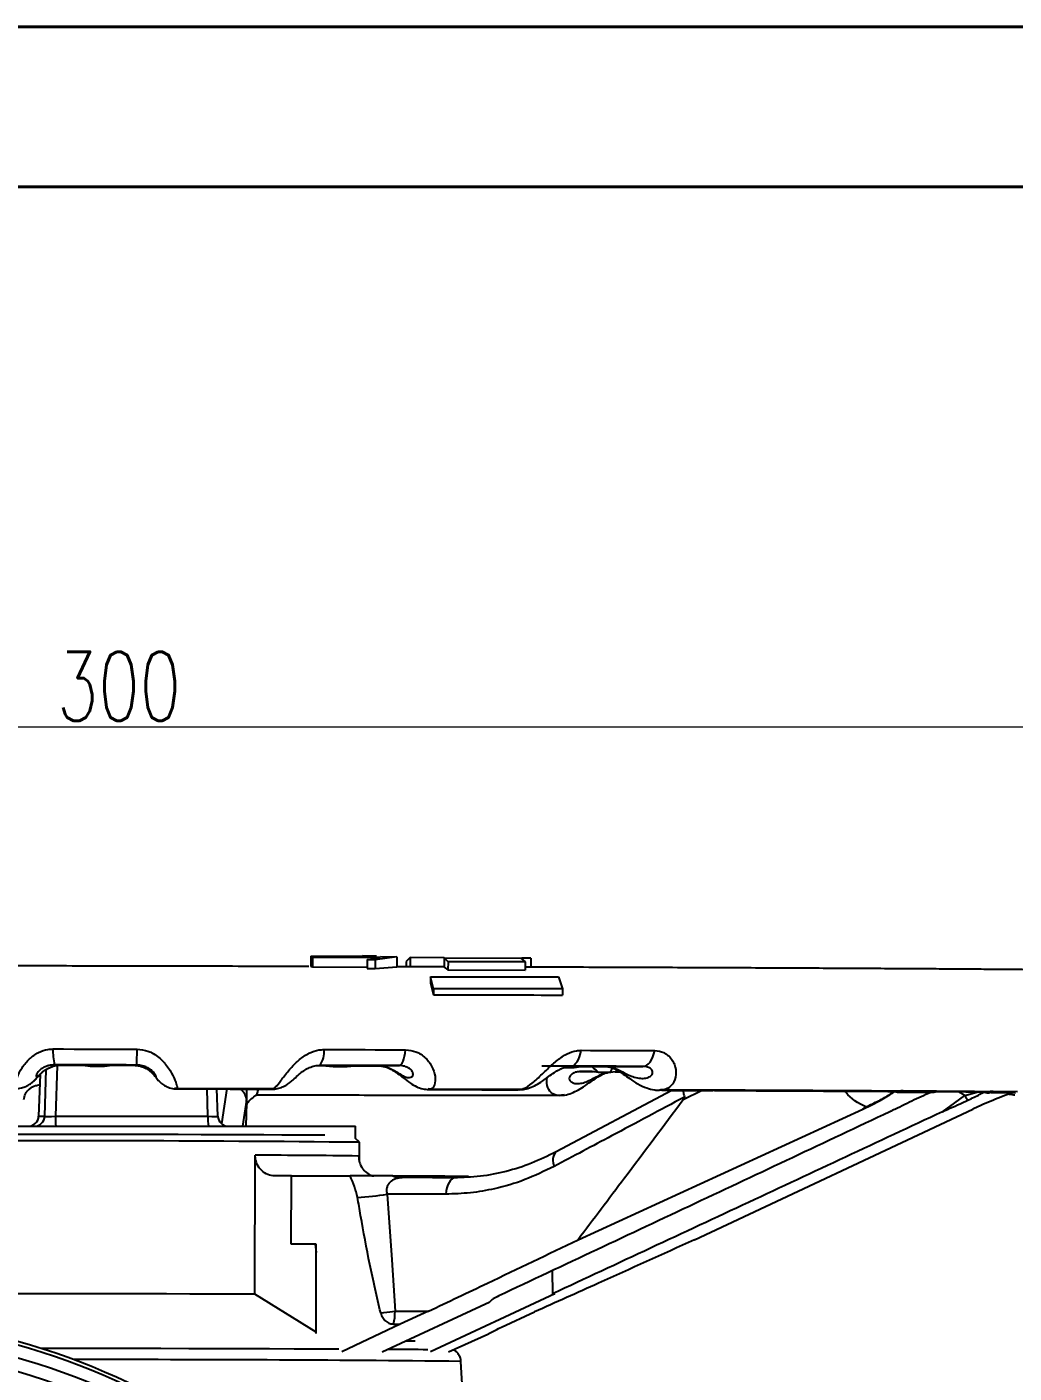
# Model space of a CAD drawing. Header units: millimetres. Extents: x 2451 to 4400, y 944 to 2322.
# Drawn here: x 3057.7 to 3201, y 2127.1 to 2322.4 of the extents above; entities that cross this region are included whole.
import ezdxf

# ---------------------------------------------------------------- set-up
doc = ezdxf.new("R2010")
doc.units = ezdxf.units.MM
for name, color, linetype, lineweight in [('AM_BOR', 7, 'Continuous', 50), ('标注', 3, 'Continuous', 13), ('粗实线', 7, 'Continuous', 40)]:
    doc.layers.add(name, color=color, linetype=linetype, lineweight=lineweight)
doc.styles.add('SLDTEXTSTYLE1', font='txt.shx', dxfattribs={"width": 0.7, "bigfont": 'gbcbig.shx'})
doc.dimstyles.new('SLDDIMSTYLE12$0', dxfattribs={"dimtxt": 12, "dimasz": 10, "dimexe": 0, "dimexo": 0.0625, "dimgap": 0.875, "dimtad": 1, "dimdec": 1, "dimlfac": 1.8, "dimrnd": 1e-09, "dimzin": 12, "dimdsep": 46, "dimtxsty": 'SLDTEXTSTYLE1', "dimcen": 0.09, "dimdle": 8.16, "dimclrd": 3, "dimclre": 3, "dimadec": 0, "dimazin": 3, "dimtfac": 1, "dimtdec": 1, "dimtofl": 0, "dimtmove": 0, "dimatfit": 3, "dimfxl": 0, "dimfrac": 2, "dimtolj": 1, "dimlwd": 5, "dimlwe": 5, "dimarcsym": 0})

# ---------------------------------------------------------------- blocks, each defined once
blk = doc.blocks.new('rA3')
at = {"layer": '粗实线'}
for p, q in [((753.384, 421.26), (333.384, 421.26)), ((748.384, 416.26), (358.384, 416.26))]:
    blk.add_line(p, q, dxfattribs=at)
blk = doc.blocks.new('*D53')
at = {"layer": 'Defpoints', "color": 0, "transparency": 16777216}
for p in [(3222.58, 2220.84), (2919.52, 2175.61), (3222.58, 2175.61)]:
    blk.add_point(p, dxfattribs=at)
at = {"layer": '标注', "color": 3, "lineweight": 5, "transparency": 16777216}
blk.add_line((2919.52, 2175.67), (2919.52, 2220.84), dxfattribs=at)
at = {"layer": '标注', "color": 3, "linetype": 'Continuous', "lineweight": 5, "transparency": 16777216}
for p, q in [((2929.52, 2220.84), (3212.58, 2220.84)), ((3222.58, 2175.67), (3222.58, 2220.84))]:
    blk.add_line(p, q, dxfattribs=at)
at = {"layer": '标注', "color": 3, "transparency": 16777216}
for points in [[(2929.52, 2222.51), (2929.52, 2219.17), (2919.52, 2220.84)], [(3212.58, 2222.51), (3212.58, 2219.17), (3222.58, 2220.84)]]:
    blk.add_solid(points, dxfattribs=at)
at = {"layer": '标注', "color": 0, "transparency": 16777216, "insert": (3071.05, 2226.72), "char_height": 10, "attachment_point": 5, "style": 'SLDTEXTSTYLE1'}
blk.add_mtext('\\A1;300', dxfattribs=at)
blk = doc.blocks.new('*D54')
at = {"layer": 'Defpoints', "color": 0, "transparency": 16777216}
for p in [(3222.01, 2185.53), (3133.6, 1948.33), (3234.01, 1948.33)]:
    blk.add_point(p, dxfattribs=at)
at = {"layer": '标注', "color": 3, "lineweight": 5, "transparency": 16777216}
blk.add_line((3222.08, 2185.53), (3234.01, 2185.53), dxfattribs=at)
at = {"layer": '标注', "color": 3, "linetype": 'Continuous', "lineweight": 5, "transparency": 16777216}
for p, q in [((3234.01, 2175.53), (3234.01, 1958.33)), ((3133.66, 1948.33), (3234.01, 1948.33))]:
    blk.add_line(p, q, dxfattribs=at)
at = {"layer": '标注', "color": 3, "transparency": 16777216}
for points in [[(3232.35, 2175.53), (3235.68, 2175.53), (3234.01, 2185.53)], [(3232.35, 1958.33), (3235.68, 1958.33), (3234.01, 1948.33)]]:
    blk.add_solid(points, dxfattribs=at)
at = {"layer": '标注', "color": 0, "transparency": 16777216, "insert": (3228.14, 2066.93), "char_height": 10, "attachment_point": 5, "rotation": 90, "style": 'SLDTEXTSTYLE1'}
blk.add_mtext('\\A1;235', dxfattribs=at)

msp = doc.modelspace()

# ---------------------------------------------------------------- linework, layer by layer
at = {"color": 7, "linetype": 'Continuous', "lineweight": 25}
for p, q in [((3098.906, 2187.56), (3098.903, 2186.054)), ((3098.906, 2187.56), (3108.44, 2187.536)), ((3099.149, 2187.364), (3098.906, 2187.56)), ((3099.149, 2187.364), (3099.146, 2186)), ((3108.955, 2187.34), (3099.149, 2187.364)), ((3108.431, 2187.538), (3106.425, 2187.587)), ((3106.425, 2187.587), (3107.582, 2187.584)), ((3107.076, 2187.028), (3108.955, 2187.34)), ((3111.373, 2187.444), (3108.257, 2187.025)), ((3108.44, 2187.536), (3108.431, 2187.538)), ((3109.007, 2187.531), (3111.373, 2187.444)), ((3111.373, 2187.444), (3111.37, 2186.014)), ((3113.308, 2187.344), (3112.736, 2186.784)), ((3113.308, 2187.344), (3113.306, 2186.019)), ((3118.26, 2187.328), (3113.308, 2187.344)), ((3118.247, 2187.301), (3118.244, 2185.94)), ((3118.816, 2186.757), (3118.247, 2187.301)), ((3118.247, 2187.301), (3129.39, 2187.271)), ((3098.903, 2186.054), (3099.146, 2186)), ((3099.146, 2186), (3107.074, 2185.979)), ((3107.076, 2187.028), (3107.074, 2185.777)), ((3107.074, 2185.777), (3108.255, 2185.774)), ((3108.257, 2187.025), (3107.076, 2187.028)), ((3108.257, 2187.025), (3108.255, 2185.774)), ((3108.255, 2185.774), (3111.37, 2186.014)), ((3112.736, 2186.784), (3112.735, 2186.02)), ((3118.244, 2185.94), (3118.814, 2185.561)), ((3118.816, 2186.757), (3118.814, 2185.561)), ((3118.814, 2185.561), (3130.022, 2185.526)), ((3130.024, 2186.729), (3118.816, 2186.757)), ((3129.39, 2187.271), (3130.024, 2186.729)), ((3130.836, 2187.283), (3129.473, 2187.288)), ((3130.024, 2186.729), (3130.022, 2185.526)), ((3130.836, 2187.283), (3130.833, 2185.965)), ((3116.257, 2184.566), (3116.256, 2183.641)), ((3116.256, 2183.641), (3116.695, 2181.97)), ((3116.697, 2182.811), (3116.257, 2184.566)), ((3134.846, 2184.538), (3135.444, 2182.8)), ((3116.697, 2182.811), (3116.695, 2181.97)), ((3135.444, 2182.8), (3135.443, 2181.911)), ((3061.699, 2171.79), (3062.578, 2171.757)), ((3062.088, 2171.711), (3061.841, 2164.336)), ((3065.799, 2171.745), (3066.901, 2171.611)), ((3068.95, 2171.608), (3070.054, 2171.738)), ((3073.19, 2171.738), (3073.616, 2171.768)), ((3100.102, 2171.673), (3101.093, 2171.669)), ((3101.093, 2171.669), (3102.169, 2171.533)), ((3108.754, 2171.655), (3111.748, 2171.679)), ((3059.617, 2170.403), (3059.397, 2164.334)), ((3059.619, 2170.404), (3059.398, 2164.336)), ((3060.283, 2164.336), (3060.51, 2171.116)), ((3066.901, 2171.611), (3068.95, 2171.608)), ((3102.169, 2171.533), (3104.159, 2171.528)), ((3104.159, 2171.528), (3105.233, 2171.658)), ((3136.648, 2171.602), (3132.437, 2171.581)), ((3135.703, 2171.429), (3137.109, 2171.424)), ((3137.109, 2171.424), (3138.08, 2171.554)), ((3137.97, 2170.804), (3139.883, 2170.789)), ((3140.677, 2170.677), (3139.726, 2170.811)), ((3142.427, 2170.677), (3140.677, 2170.677)), ((3141.747, 2171.548), (3147.104, 2171.564)), ((3143.372, 2170.811), (3142.427, 2170.677)), ((3143.075, 2170.767), (3143.761, 2170.767)), ((3079.101, 2168.381), (3079.515, 2168.35)), ((3079.516, 2168.359), (3079.101, 2168.381)), ((3079.515, 2168.35), (3079.47, 2168.342)), ((3093.482, 2168.327), (3079.516, 2168.359)), ((3083.981, 2164.336), (3083.838, 2168.292)), ((3085.42, 2164.334), (3085.277, 2168.289)), ((3085.996, 2163.226), (3086.771, 2168.342)), ((3089.592, 2168.28), (3089.571, 2166.265)), ((3093.305, 2168.311), (3093.465, 2168.319)), ((3093.465, 2168.319), (3093.89, 2168.348)), ((3093.89, 2168.348), (3093.482, 2168.327)), ((3115.927, 2168.29), (3116.321, 2168.256)), ((3116.344, 2168.265), (3115.927, 2168.29)), ((3116.321, 2168.256), (3116.037, 2168.25)), ((3116.321, 2168.256), (3129.394, 2168.214)), ((3129.434, 2168.223), (3116.344, 2168.265)), ((3129.014, 2168.209), (3129.394, 2168.214)), ((3129.394, 2168.214), (3129.825, 2168.246)), ((3129.825, 2168.246), (3129.434, 2168.223)), ((3151.283, 2168.09), (3134.494, 2159.157)), ((3150.014, 2168.137), (3149.528, 2168.134)), ((3149.659, 2168.175), (3150.014, 2168.137)), ((3150.065, 2168.146), (3149.659, 2168.175)), ((3155.691, 2168.08), (3152.969, 2166.694)), ((3183.638, 2167.939), (3184.027, 2167.848)), ((3184.027, 2167.848), (3184.123, 2167.965)), ((3184.892, 2168.008), (3184.817, 2167.885)), ((3184.817, 2167.885), (3189.301, 2167.852)), ((3189.546, 2167.979), (3184.892, 2168.008)), ((3189.301, 2167.852), (3189.546, 2167.979)), ((3189.59, 2167.929), (3189.356, 2167.812)), ((3189.554, 2167.888), (3189.702, 2167.964)), ((3193.804, 2167.339), (3192.798, 2167.917)), ((3193.804, 2167.339), (3195.762, 2167.883)), ((3197.019, 2167.754), (3197.148, 2167.873)), ((3197.921, 2167.92), (3197.797, 2167.78)), ((3197.797, 2167.78), (3201.175, 2167.747)), ((3201.449, 2167.891), (3197.921, 2167.92)), ((3200.895, 2167.813), (3198.687, 2166.958)), ((3089.563, 2166.683), (3088.997, 2162.889)), ((3089.571, 2166.265), (3089.497, 2162.889)), ((3135.061, 2167.354), (3135.651, 2167.422)), ((3197.019, 2167.754), (3197.398, 2167.751)), ((3198.687, 2166.958), (3198.657, 2166.946)), ((3200.19, 2167.54), (3200.727, 2167.503)), ((3059.398, 2164.336), (3060.283, 2164.336)), ((3061.841, 2164.336), (3083.981, 2164.336)), ((3137.692, 2146.416), (3179.006, 2165.345)), ((3154.577, 2146.404), (3194.966, 2165.351)), ((3179.007, 2165.345), (3179.472, 2165.681)), ((3179.007, 2165.345), (3179.528, 2165.584)), ((3195.295, 2165.506), (3194.966, 2165.351)), ((3039.409, 2162.889), (3073.73, 2162.889)), ((3073.73, 2162.889), (3105.409, 2162.889)), ((3105.409, 2161.102), (3105.409, 2162.889)), ((3105.951, 2160.558), (3105.402, 2161.109)), ((3105.946, 2157.825), (3105.951, 2160.557)), ((3090.798, 2138.512), (3090.836, 2158.676)), ((3096.085, 2155.676), (3093.681, 2155.676)), ((3096.067, 2145.795), (3096.085, 2155.676)), ((3096.085, 2155.676), (3104.619, 2155.679)), ((3111.681, 2155.389), (3111.572, 2155.477)), ((3112.165, 2155.434), (3111.686, 2155.345)), ((3116.533, 2155.435), (3112.155, 2155.434)), ((3116.547, 2155.435), (3119.99, 2155.436)), ((3118.505, 2153.028), (3109.994, 2153.026)), ((3099.704, 2145.796), (3096.067, 2145.795)), ((3099.543, 2145.794), (3099.702, 2144.545)), ((3099.68, 2132.803), (3099.704, 2145.796)), ((3133.928, 2141.908), (3133.961, 2138.551)), ((3099.68, 2133.008), (3090.798, 2138.512)), ((3134.296, 2138.553), (3116.252, 2130.161)), ((3133.961, 2138.551), (3134.296, 2138.553)), ((3109.266, 2130.139), (3124.87, 2137.432)), ((3111.148, 2136.049), (3115.979, 2136.051)), ((3115.979, 2136.051), (3111.858, 2134.191)), ((3126.571, 2133.739), (3131.381, 2135.941)), ((3111.858, 2134.191), (3103.409, 2130.132)), ((3110.923, 2134.186), (3111.858, 2134.191)), ((3118.874, 2130.18), (3124.584, 2132.717)), ((3119.705, 2130.394), (3119.554, 2130.482)), ((3120.948, 2123.861), (3120.7, 2128.764))]:
    msp.add_line(p, q, dxfattribs=at)
at = {"color": 7, "linetype": 'Continuous', "lineweight": 25, "flags": 128}
for points in [[(3061.494, 2174.094), (3063.015, 2174.091), (3064.538, 2174.089), (3066.061, 2174.086), (3067.584, 2174.083), (3069.108, 2174.08), (3070.632, 2174.078), (3072.156, 2174.075), (3073.679, 2174.072)], [(3100.829, 2174.011), (3102.321, 2174.008), (3103.81, 2174.004), (3105.296, 2174), (3106.779, 2173.996), (3108.257, 2173.992), (3109.732, 2173.988), (3111.203, 2173.984), (3112.67, 2173.98)], [(3111.748, 2171.679), (3111.896, 2171.721), (3112.04, 2171.842), (3112.178, 2172.041), (3112.307, 2172.313), (3112.422, 2172.651), (3112.523, 2173.047), (3112.606, 2173.494), (3112.67, 2173.98)], [(3136.648, 2171.602), (3136.886, 2171.643), (3137.119, 2171.765), (3137.341, 2171.963), (3137.547, 2172.234), (3137.733, 2172.572), (3137.895, 2172.969), (3138.029, 2173.415), (3138.131, 2173.901)], [(3138.131, 2173.901), (3139.493, 2173.896), (3140.848, 2173.892), (3142.195, 2173.887), (3143.536, 2173.882), (3144.869, 2173.877), (3146.194, 2173.872), (3147.512, 2173.868), (3148.822, 2173.863)], [(3147.104, 2171.564), (3147.379, 2171.605), (3147.649, 2171.727), (3147.906, 2171.925), (3148.146, 2172.196), (3148.361, 2172.534), (3148.549, 2172.93), (3148.703, 2173.377), (3148.822, 2173.863)], [(3073.616, 2171.768), (3072.126, 2171.771), (3070.636, 2171.774), (3069.145, 2171.777), (3067.655, 2171.78), (3066.165, 2171.782), (3064.676, 2171.785), (3063.187, 2171.788), (3061.699, 2171.79)], [(3070.054, 2171.738), (3069.522, 2171.739), (3068.99, 2171.74), (3068.458, 2171.741), (3067.926, 2171.742), (3067.394, 2171.743), (3066.862, 2171.744), (3066.33, 2171.745), (3065.799, 2171.745)], [(3111.748, 2171.679), (3110.314, 2171.683), (3108.875, 2171.687), (3107.433, 2171.691), (3105.986, 2171.695), (3104.537, 2171.698), (3103.083, 2171.702), (3101.627, 2171.706), (3100.167, 2171.71)], [(3105.233, 2171.658), (3104.717, 2171.659), (3104.201, 2171.661), (3103.684, 2171.662), (3103.167, 2171.663), (3102.649, 2171.665), (3102.131, 2171.666), (3101.612, 2171.667), (3101.093, 2171.669)], [(3138.08, 2171.554), (3137.615, 2171.556), (3137.15, 2171.558), (3136.684, 2171.559), (3136.231, 2171.561)], [(3147.104, 2171.564), (3145.822, 2171.569), (3144.534, 2171.574), (3143.237, 2171.578), (3141.934, 2171.583), (3140.623, 2171.588), (3139.305, 2171.592), (3137.98, 2171.597), (3136.648, 2171.602)], [(3190.577, 2164.977), (3192.384, 2166.3), (3193.804, 2167.339)], [(3055.818, 2161.747), (3059.022, 2161.745), (3062.352, 2161.742), (3065.774, 2161.738), (3069.251, 2161.733), (3072.747, 2161.726), (3076.224, 2161.719), (3079.646, 2161.71), (3082.976, 2161.7), (3086.18, 2161.69), (3089.222, 2161.679), (3092.071, 2161.667), (3094.697, 2161.655), (3097.072, 2161.642), (3099.17, 2161.63), (3100.931, 2161.617)], [(3119.99, 2155.436), (3119.711, 2155.392), (3119.443, 2155.258), (3119.193, 2155.04), (3118.972, 2154.743), (3118.787, 2154.38), (3118.644, 2153.963), (3118.549, 2153.507), (3118.505, 2153.028)], [(3109.994, 2153.026), (3110.64, 2143.519), (3111.148, 2136.049)], [(3090.798, 2138.512), (3087.807, 2138.523), (3084.646, 2138.534), (3081.346, 2138.544), (3077.942, 2138.553), (3074.466, 2138.561), (3070.955, 2138.569), (3067.445, 2138.575), (3063.969, 2138.579), (3060.565, 2138.583), (3057.265, 2138.585), (3054.104, 2138.587), (3051.113, 2138.586)], [(3102.989, 2130.54), (3099.938, 2130.554), (3096.509, 2130.567), (3092.895, 2130.58), (3089.123, 2130.593), (3085.22, 2130.605), (3081.214, 2130.615), (3077.135, 2130.625), (3073.01, 2130.634), (3068.871, 2130.642), (3064.746, 2130.648), (3060.667, 2130.654), (3059.717, 2130.655)], [(3114.072, 2131.689), (3113.102, 2131.697), (3112.763, 2131.7)]]:
    msp.add_lwpolyline(points, dxfattribs=at)
at = {"color": 7, "linetype": 'Continuous', "lineweight": 25}
msp.add_circle((3030.04, 2036.361), 94.663, dxfattribs=at)
for centre, radius, start, end in [((3069.464, 2173.643), 7.982, 176.76355, 193.42354), ((3045.826, 2173.682), 27.856, 356.06086, 0.80138), ((3097.779, 2173.641), 3.072, 321.03143, 6.91894), ((3197.412, 2169.342), 4.127, 209.03679, 220.48957), ((3057.9, 2164.388), 1.499, 270.02192, 358.02403), ((3058.785, 2164.388), 1.499, 270.02192, 358.02403), ((3070.813, 2163.983), 8.979, 177.74692, 187.00238), ((3092.953, 2163.983), 8.979, 177.74692, 187.00238), ((3086.918, 2164.388), 1.499, 181.97597, 269.97808), ((3182.959, 2167.618), 3.988, 209.04424, 210.66078), ((3062.728, -2240.137), 4400.906, 89.437263, 90.347418), ((3089.962, 1016.504), 1142.172, 89.203715, 89.956193), ((3135.877, 2157.931), 1.849, 138.45613, 207.97474), ((3112.167, 2159.509), 4.075, 250.60969, 269.96181), ((3099.866, -174.828), 2330.519, 89.460601, 89.73084), ((3102.562, 2202.522), 50.051, 273.57015, 278.53937), ((3100.104, 2136.44), 11.051, 348.22878, 357.97233), ((3030.037, 2036.355), 98.358, 9.97103, 80.17554), ((3030.019, 2036.322), 98.897, 9.98805, 80.15852), ((3030.04, 2036.36), 96.56, 9.97103, 80.17554), ((3069.647, -2813.872), 4942.899, 89.408205, 90.060005), ((3099.517, 308.319), 1822.214, 89.484548, 89.665459)]:
    msp.add_arc(centre, radius, start, end, dxfattribs=at)
for centre, major_axis, ratio, start_param, end_param in [((3061.785, 2164.389), (1.503, 0.05), 0.0360849, 3.1792312, 4.7488095), ((3083.917, 2164.389), (1.503, -0.055), 0.033278, 4.7560801, 6.3256584)]:
    msp.add_ellipse(centre, major_axis=major_axis, ratio=ratio, start_param=start_param, end_param=end_param, dxfattribs=at)
for points, knots in [([(3067.793, 2186.124), (3066.615, 2186.126), (3063.201, 2186.133), (3057.558, 2186.142), (3050.889, 2186.152), (3044.475, 2186.161), (3040.321, 2186.165), (3038.352, 2186.168)], [0, 0, 0, 0, 0.118831, 0.3446699, 0.5705243, 0.7963793, 1, 1, 1, 1]), ([(3098.607, 2186.058), (3097.136, 2186.062), (3093.469, 2186.071), (3087.543, 2186.084), (3080.856, 2186.099), (3074.265, 2186.112), (3069.91, 2186.12), (3067.793, 2186.124)], [0, 0, 0, 0, 0.1450701, 0.3617448, 0.5784187, 0.795092, 1, 1, 1, 1]), ([(3118.244, 2186.004), (3116.761, 2186.009), (3114.493, 2186.016), (3112.173, 2186.022), (3111.37, 2186.024)], [0, 0, 0, 0, 0.6536508, 1, 1, 1, 1]), ([(3222.014, 2173.299), (3222.168, 2173.742), (3222.496, 2174.685), (3222.667, 2176.249), (3222.57, 2177.874), (3222.178, 2179.422), (3221.569, 2180.788), (3220.795, 2181.963), (3219.909, 2182.944), (3218.962, 2183.73), (3218.008, 2184.328), (3217.111, 2184.75), (3216.332, 2185.023), (3215.703, 2185.187), (3215.221, 2185.282), (3214.846, 2185.337), (3214.535, 2185.373), (3214.25, 2185.397), (3213.936, 2185.417), (3213.472, 2185.438), (3212.755, 2185.46), (3211.621, 2185.484), (3210.201, 2185.509), (3208.453, 2185.533), (3206.422, 2185.558), (3204.102, 2185.582), (3201.493, 2185.607), (3198.599, 2185.631), (3195.425, 2185.656), (3191.979, 2185.681), (3188.266, 2185.705), (3184.294, 2185.73), (3180.073, 2185.754), (3175.612, 2185.779), (3170.919, 2185.803), (3166.006, 2185.826), (3160.883, 2185.85), (3155.562, 2185.872), (3150.054, 2185.895), (3144.373, 2185.917), (3138.522, 2185.938), (3133.733, 2185.955), (3130.854, 2185.964), (3130.022, 2185.967)], [0, 0, 0, 0, 0.0079196, 0.0168724, 0.0264298, 0.0353607, 0.0437515, 0.0516648, 0.0591206, 0.0661069, 0.072571, 0.0783858, 0.083384, 0.087719, 0.0919955, 0.096824, 0.1029102, 0.111382, 0.1241644, 0.1458179, 0.1859723, 0.2234477, 0.263159, 0.3018342, 0.3401259, 0.3782445, 0.4162719, 0.4542465, 0.4921881, 0.5301082, 0.5680135, 0.6059082, 0.6437954, 0.6816768, 0.7195538, 0.7574275, 0.7952986, 0.8331675, 0.8710346, 0.9089005, 0.9467651, 0.9846289, 1, 1, 1, 1]), ([(3116.257, 2184.566), (3119.41, 2184.561), (3125.73, 2184.551), (3131.802, 2184.542), (3134.846, 2184.538)], [0, 0, 0, 0, 0.4988697, 1, 1, 1, 1]), ([(3116.695, 2181.97), (3119.507, 2181.961), (3125.141, 2181.945), (3131.339, 2181.925), (3134.739, 2181.913), (3135.443, 2181.911)], [0, 0, 0, 0, 0.4414631, 0.8844877, 1, 1, 1, 1]), ([(3135.444, 2182.8), (3132.389, 2182.801), (3126.264, 2182.804), (3119.891, 2182.808), (3116.697, 2182.811)], [0, 0, 0, 0, 0.4988716, 1, 1, 1, 1]), ([(3055.986, 2168.401), (3055.975, 2168.435), (3055.929, 2168.583), (3056.003, 2169.22), (3056.474, 2170.545), (3057.379, 2171.997), (3058.436, 2173.018), (3059.531, 2173.692), (3060.501, 2174.044), (3061.242, 2174.081), (3061.494, 2174.094)], [0, 0, 0, 0, 0.0583818, 0.2513124, 0.4459339, 0.6213853, 0.7572406, 0.8241965, 0.9402186, 1, 1, 1, 1]), ([(3073.679, 2174.072), (3074.225, 2174.014), (3074.971, 2173.935), (3076.266, 2173.347), (3077.074, 2172.714), (3078.032, 2171.676), (3078.807, 2170.504), (3079.36, 2169.178), (3079.514, 2168.54), (3079.516, 2168.393), (3079.516, 2168.359)], [0, 0, 0, 0, 0.1284602, 0.1757059, 0.3417905, 0.3781882, 0.5537653, 0.7485262, 0.941595, 1, 1, 1, 1]), ([(3093.482, 2168.327), (3093.535, 2168.361), (3093.763, 2168.508), (3094.303, 2169.144), (3095.268, 2170.468), (3096.491, 2171.919), (3097.692, 2172.938), (3098.856, 2173.612), (3099.848, 2173.963), (3100.58, 2173.999), (3100.829, 2174.011)], [0, 0, 0, 0, 0.0586686, 0.2515405, 0.4461027, 0.6215007, 0.7573146, 0.82425, 0.9402369, 1, 1, 1, 1]), ([(3112.67, 2173.98), (3113.189, 2173.922), (3113.898, 2173.842), (3115.074, 2173.253), (3115.762, 2172.62), (3116.494, 2171.582), (3116.971, 2170.41), (3117.002, 2169.084), (3116.682, 2168.445), (3116.409, 2168.3), (3116.344, 2168.265)], [0, 0, 0, 0, 0.128291, 0.1754745, 0.3413402, 0.37769, 0.5530357, 0.7475399, 0.9403543, 1, 1, 1, 1]), ([(3129.434, 2168.223), (3129.551, 2168.258), (3130.041, 2168.403), (3131.015, 2169.041), (3132.408, 2170.363), (3133.866, 2171.812), (3135.129, 2172.83), (3136.283, 2173.503), (3137.229, 2173.853), (3137.902, 2173.889), (3138.131, 2173.901)], [0, 0, 0, 0, 0.0604604, 0.2529652, 0.4471572, 0.6222214, 0.7577767, 0.8245847, 0.9403506, 1, 1, 1, 1]), ([(3148.822, 2173.863), (3149.278, 2173.804), (3149.903, 2173.724), (3150.878, 2173.135), (3151.4, 2172.501), (3151.856, 2171.463), (3152.002, 2170.291), (3151.508, 2168.967), (3150.732, 2168.325), (3150.196, 2168.182), (3150.065, 2168.146)], [0, 0, 0, 0, 0.1279255, 0.1749745, 0.3403676, 0.376614, 0.5514599, 0.7454096, 0.9376744, 1, 1, 1, 1]), ([(3061.699, 2171.79), (3061.423, 2171.773), (3061.066, 2171.75), (3060.499, 2171.59), (3060.108, 2171.414), (3059.629, 2171.096), (3059.242, 2170.697), (3059.041, 2170.309), (3059.016, 2170.075), (3059.125, 2170.033), (3059.35, 2170.193), (3059.7, 2170.523), (3060.203, 2170.952), (3060.89, 2171.383), (3061.712, 2171.7), (3062.3, 2171.739), (3062.578, 2171.757)], [0, 0, 0, 0, 0.0591789, 0.0764013, 0.131686, 0.1593115, 0.2338143, 0.3262958, 0.4271986, 0.5353949, 0.6422062, 0.7354347, 0.8101881, 0.8743348, 0.940313, 1, 1, 1, 1]), ([(3060.975, 2171.372), (3061.12, 2171.441), (3061.501, 2171.622), (3062.072, 2171.76), (3062.461, 2171.736), (3062.579, 2171.729)], [0, 0, 0, 0, 0.2997029, 0.7866902, 1, 1, 1, 1]), ([(3062.578, 2171.757), (3062.581, 2171.757), (3063.193, 2171.754), (3064.193, 2171.75), (3065.39, 2171.747), (3065.799, 2171.745)], [0, 0, 0, 0, 0.0030374, 0.6601184, 1, 1, 1, 1]), ([(3070.054, 2171.738), (3070.456, 2171.737), (3071.637, 2171.736), (3072.601, 2171.737), (3073.187, 2171.738), (3073.19, 2171.738)], [0, 0, 0, 0, 0.33982262, 0.99696233, 1, 1, 1, 1]), ([(3073.182, 2171.73), (3073.481, 2171.712), (3074.06, 2171.676), (3074.845, 2171.362), (3075.511, 2170.937), (3076.014, 2170.461), (3076.309, 2170.108), (3076.536, 2169.823), (3076.723, 2169.592), (3077.047, 2169.25), (3077.527, 2168.86), (3078.211, 2168.512), (3078.891, 2168.309), (3079.328, 2168.326), (3079.471, 2168.331)], [0, 0, 0, 0, 0.0930102, 0.1795909, 0.2664312, 0.3784238, 0.5097513, 0.5962326, 0.6642583, 0.7125716, 0.7820943, 0.8634337, 0.955366, 1, 1, 1, 1]), ([(3073.19, 2171.738), (3073.468, 2171.719), (3074.05, 2171.678), (3074.588, 2171.465), (3075.074, 2171.222), (3075.526, 2170.923), (3075.986, 2170.494), (3076.28, 2170.163), (3076.439, 2170.002), (3076.482, 2170.043), (3076.395, 2170.278), (3076.14, 2170.666), (3075.66, 2171.132), (3075.102, 2171.445), (3074.654, 2171.624), (3074.419, 2171.657), (3074.296, 2171.675)], [0, 0, 0, 0, 0.0628094, 0.1313685, 0.1322552, 0.1997573, 0.2784209, 0.3765284, 0.4889334, 0.602799, 0.7089907, 0.8063204, 0.8847292, 0.9463712, 0.9719419, 1, 1, 1, 1]), ([(3074.296, 2171.675), (3074.139, 2171.713), (3073.916, 2171.766), (3073.684, 2171.768), (3073.616, 2171.768)], [0, 0, 0, 0, 0.7074896, 1, 1, 1, 1]), ([(3093.309, 2168.289), (3093.372, 2168.284), (3093.705, 2168.255), (3094.282, 2168.384), (3094.979, 2168.636), (3095.576, 2168.992), (3096.065, 2169.378), (3096.572, 2169.839), (3097.107, 2170.351), (3097.801, 2170.91), (3098.521, 2171.341), (3099.28, 2171.616), (3099.846, 2171.731), (3100.122, 2171.701), (3100.16, 2171.697)], [0, 0, 0, 0, 0.0206795, 0.1103118, 0.1951892, 0.2803203, 0.37057, 0.4691632, 0.6207089, 0.7274947, 0.8178604, 0.8986542, 0.9862916, 1, 1, 1, 1]), ([(3108.754, 2171.655), (3109.027, 2171.635), (3109.597, 2171.594), (3110.162, 2171.381), (3110.7, 2171.136), (3111.237, 2170.838), (3111.914, 2170.407), (3112.511, 2170.075), (3113.034, 2169.913), (3113.456, 2169.954), (3113.732, 2170.188), (3113.79, 2170.577), (3113.543, 2171.039), (3113.108, 2171.36), (3112.588, 2171.58), (3112.156, 2171.67), (3111.813, 2171.678), (3111.748, 2171.679)], [0, 0, 0, 0, 0.0596881, 0.1248402, 0.1256828, 0.1898305, 0.2645849, 0.3578169, 0.4646359, 0.5728428, 0.6737571, 0.7662498, 0.840762, 0.8993405, 0.9236404, 0.9854634, 1, 1, 1, 1]), ([(3056.073, 2168.347), (3056.08, 2168.346), (3056.355, 2168.313), (3056.876, 2168.422), (3057.564, 2168.642), (3058.118, 2168.96), (3058.532, 2169.285), (3058.837, 2169.579), (3059.162, 2169.924), (3059.505, 2170.311), (3060.03, 2170.795), (3060.529, 2171.185), (3060.891, 2171.337), (3060.975, 2171.372)], [0, 0, 0, 0, 0.0030537, 0.1087852, 0.2046791, 0.2923967, 0.3693117, 0.4447578, 0.5418397, 0.7076295, 0.8426958, 0.9632761, 1, 1, 1, 1]), ([(3105.233, 2171.658), (3105.654, 2171.657), (3106.891, 2171.655), (3108.038, 2171.655), (3108.751, 2171.655), (3108.754, 2171.655)], [0, 0, 0, 0, 0.33934578, 0.99696013, 1, 1, 1, 1]), ([(3108.796, 2171.628), (3108.958, 2171.629), (3109.356, 2171.63), (3110.05, 2171.413), (3110.819, 2171.03), (3111.597, 2170.494), (3112.427, 2169.823), (3113.26, 2169.158), (3114.184, 2168.62), (3115.108, 2168.278), (3115.732, 2168.24), (3116.034, 2168.221)], [0, 0, 0, 0, 0.0619101, 0.1510559, 0.2386864, 0.335999, 0.4660705, 0.6427406, 0.7832141, 0.8948668, 1, 1, 1, 1]), ([(3129.94, 2168.286), (3130.098, 2168.313), (3130.599, 2168.399), (3131.389, 2168.75), (3132.359, 2169.311), (3133.276, 2169.983), (3134.19, 2170.643), (3134.984, 2171.132), (3135.694, 2171.446), (3136.254, 2171.59), (3136.516, 2171.588), (3136.632, 2171.587)], [0, 0, 0, 0, 0.0630071, 0.1992671, 0.3474644, 0.5290836, 0.6527665, 0.7579838, 0.8478288, 0.9324812, 1, 1, 1, 1]), ([(3134.962, 2167.349), (3134.814, 2167.354), (3134.281, 2167.375), (3133.568, 2167.874), (3133.068, 2168.86), (3133.163, 2169.656), (3133.195, 2169.928)], [0, 0, 0, 0, 0.136464, 0.490488, 0.8258941, 1, 1, 1, 1]), ([(3135.265, 2167.38), (3135.34, 2167.38), (3135.763, 2167.382), (3136.52, 2167.598), (3137.519, 2168.01), (3138.505, 2168.609), (3139.438, 2169.273), (3140.328, 2169.898), (3141.104, 2170.351), (3141.681, 2170.609), (3141.935, 2170.662), (3142.008, 2170.677)], [0, 0, 0, 0, 0.0295699, 0.1675427, 0.3152548, 0.4769519, 0.6434489, 0.7660264, 0.8709121, 0.9627209, 1, 1, 1, 1]), ([(3137.97, 2170.804), (3137.736, 2170.785), (3137.247, 2170.746), (3136.869, 2170.532), (3136.581, 2170.288), (3136.382, 2169.988), (3136.431, 2169.553), (3136.78, 2169.214), (3137.353, 2169.044), (3138.054, 2169.075), (3138.824, 2169.301), (3139.632, 2169.68), (3140.472, 2170.139), (3141.149, 2170.449), (3141.631, 2170.627), (3141.851, 2170.66), (3141.968, 2170.677)], [0, 0, 0, 0, 0.0627693, 0.1312846, 0.1321694, 0.1996286, 0.2782425, 0.3762855, 0.4886131, 0.6023973, 0.7085113, 0.8057693, 0.8841199, 0.9457163, 0.9712703, 1, 1, 1, 1]), ([(3139.726, 2170.811), (3139.443, 2170.81), (3138.609, 2170.809), (3138.195, 2170.806), (3137.971, 2170.804), (3137.97, 2170.804)], [0, 0, 0, 0, 0.33895499, 0.99695831, 1, 1, 1, 1]), ([(3138.08, 2171.554), (3138.491, 2171.553), (3139.699, 2171.55), (3140.951, 2171.548), (3141.743, 2171.548), (3141.747, 2171.548)], [0, 0, 0, 0, 0.3389039, 0.9969581, 1, 1, 1, 1]), ([(3139.644, 2171.551), (3139.917, 2171.34), (3140.278, 2171.061), (3140.598, 2170.753), (3140.677, 2170.677)], [0, 0, 0, 0, 0.7546319, 1, 1, 1, 1]), ([(3141.747, 2171.548), (3141.995, 2171.528), (3142.514, 2171.487), (3143.068, 2171.273), (3143.622, 2171.028), (3144.207, 2170.729), (3145.054, 2170.298), (3145.914, 2169.964), (3146.764, 2169.801), (3147.538, 2169.84), (3148.157, 2170.074), (3148.524, 2170.461), (3148.528, 2170.923), (3148.243, 2171.244), (3147.837, 2171.465), (3147.468, 2171.555), (3147.162, 2171.563), (3147.104, 2171.564)], [0, 0, 0, 0, 0.0596883, 0.1248406, 0.1256831, 0.189831, 0.2645857, 0.3578179, 0.4646369, 0.5728437, 0.6737578, 0.7662502, 0.8407621, 0.8993405, 0.9236405, 0.9854634, 1, 1, 1, 1]), ([(3141.823, 2171.534), (3141.948, 2171.527), (3142.211, 2171.51), (3142.785, 2171.311), (3143.489, 2170.944), (3144.312, 2170.403), (3145.284, 2169.713), (3146.387, 2168.993), (3147.58, 2168.438), (3148.645, 2168.128), (3149.29, 2168.128), (3149.529, 2168.128)], [0, 0, 0, 0, 0.0742354, 0.1562386, 0.2386719, 0.3331128, 0.4578086, 0.6166816, 0.7785183, 0.917899, 1, 1, 1, 1]), ([(3142.427, 2170.677), (3142.442, 2170.753), (3142.486, 2170.977), (3142.624, 2171.181), (3142.716, 2171.315)], [0, 0, 0, 0, 0.3379131, 1, 1, 1, 1]), ([(3057.251, 2166.741), (3057.308, 2167.027), (3057.395, 2167.468), (3057.747, 2167.985), (3058.201, 2168.436), (3058.827, 2168.788), (3059.357, 2168.861), (3059.562, 2168.889)], [0, 0, 0, 0, 0.26378762, 0.40598781, 0.55150775, 0.82666039, 1, 1, 1, 1]), ([(3079.47, 2168.302), (3081.213, 2168.298), (3085.189, 2168.29), (3089.805, 2168.279), (3092.657, 2168.272), (3093.305, 2168.271)], [0, 0, 0, 0, 0.37641, 0.8584938, 1, 1, 1, 1]), ([(3079.515, 2168.35), (3083.826, 2168.341), (3088.492, 2168.331), (3093.114, 2168.319), (3093.465, 2168.319)], [0, 0, 0, 0, 0.923903, 1, 1, 1, 1]), ([(3088.545, 2168.338), (3088.591, 2168.315), (3088.791, 2168.216), (3089.042, 2167.92), (3089.41, 2167.414), (3089.503, 2166.971), (3089.563, 2166.683)], [0, 0, 0, 0, 0.0730912, 0.3176588, 0.5566505, 1, 1, 1, 1]), ([(3090.949, 2167.388), (3091.023, 2167.414), (3091.129, 2167.453), (3091.256, 2168.08), (3091.295, 2168.276)], [0, 0, 0, 0, 0.6884229, 1, 1, 1, 1]), ([(3116.037, 2168.211), (3116.499, 2168.209), (3119.097, 2168.202), (3123.441, 2168.189), (3127.254, 2168.176), (3129.014, 2168.17)], [0, 0, 0, 0, 0.1044748, 0.58657618, 1, 1, 1, 1]), ([(3129.032, 2168.197), (3129.178, 2168.189), (3129.491, 2168.171), (3129.783, 2168.246), (3129.94, 2168.286)], [0, 0, 0, 0, 0.4645871, 1, 1, 1, 1]), ([(3149.86, 2168.095), (3150.969, 2168.091), (3153.501, 2168.081), (3155.911, 2168.071), (3157.264, 2168.065)], [0, 0, 0, 0, 0.4381564, 1, 1, 1, 1]), ([(3150.014, 2168.137), (3152.24, 2168.127), (3156.699, 2168.108), (3163.255, 2168.078), (3169.711, 2168.046), (3176.895, 2168.008), (3181.452, 2167.981), (3184.123, 2167.965)], [0, 0, 0, 0, 0.173261, 0.3470785, 0.5376909, 0.7290451, 1, 1, 1, 1]), ([(3184.268, 2167.975), (3181.626, 2167.991), (3176.32, 2168.023), (3167.367, 2168.069), (3158.591, 2168.111), (3152.634, 2168.136), (3150.065, 2168.146)], [0, 0, 0, 0, 0.26737362, 0.53681415, 0.80020865, 1, 1, 1, 1]), ([(3152.945, 2168.134), (3152.945, 2168.072), (3152.945, 2167.768), (3153.048, 2167.402), (3153.13, 2167.112)], [0, 0, 0, 0, 0.205222, 1, 1, 1, 1]), ([(3183.638, 2167.939), (3181.501, 2167.951), (3177.216, 2167.976), (3170.228, 2168.013), (3162.964, 2168.048), (3157.873, 2168.071), (3155.322, 2168.082)], [0, 0, 0, 0, 0.25694587, 0.51521192, 0.75705625, 1, 1, 1, 1]), ([(3157.503, 2168.072), (3159.255, 2168.064), (3163.364, 2168.046), (3169.404, 2168.017), (3176.52, 2167.98), (3181.012, 2167.953), (3183.619, 2167.938)], [0, 0, 0, 0, 0.1797979, 0.4215745, 0.6642997, 1, 1, 1, 1]), ([(3179.472, 2165.681), (3178.383, 2166.243), (3177.234, 2166.837), (3176.46, 2167.923), (3176.419, 2167.98)], [0, 0, 0, 0, 0.9471871, 1, 1, 1, 1]), ([(3179.472, 2165.681), (3180.103, 2165.982), (3181.414, 2166.607), (3182.68, 2167.325), (3183.379, 2167.791), (3183.601, 2167.938)], [0, 0, 0, 0, 0.3877953, 0.80600492, 1, 1, 1, 1]), ([(3179.528, 2165.584), (3180.316, 2165.976), (3181.924, 2166.778), (3183.047, 2167.546), (3183.619, 2167.938)], [0, 0, 0, 0, 0.4901607, 1, 1, 1, 1]), ([(3184.123, 2167.965), (3184.013, 2167.957), (3183.846, 2167.946), (3183.691, 2167.94), (3183.638, 2167.939)], [0, 0, 0, 0, 0.6605931, 1, 1, 1, 1]), ([(3184.027, 2167.848), (3184.27, 2167.846), (3186.118, 2167.834), (3187.851, 2167.823), (3189.356, 2167.812)], [0, 0, 0, 0, 0.13144304, 1, 1, 1, 1]), ([(3184.892, 2168.008), (3184.832, 2168.007), (3184.712, 2168.006), (3184.482, 2167.991), (3184.331, 2167.98), (3184.268, 2167.975)], [0, 0, 0, 0, 0.3691787, 0.740813, 1, 1, 1, 1]), ([(3184.268, 2167.975), (3184.349, 2167.954), (3184.551, 2167.9), (3184.717, 2167.891), (3184.817, 2167.886)], [0, 0, 0, 0, 0.3975094, 1, 1, 1, 1]), ([(3189.269, 2167.902), (3188.78, 2167.709), (3187.793, 2167.318), (3186.923, 2166.908), (3186.483, 2166.701)], [0, 0, 0, 0, 0.49452539, 1, 1, 1, 1]), ([(3189.301, 2167.852), (3189.383, 2167.856), (3189.526, 2167.863), (3189.612, 2167.917), (3189.649, 2167.94)], [0, 0, 0, 0, 0.5713985, 1, 1, 1, 1]), ([(3189.649, 2167.94), (3189.665, 2167.945), (3189.706, 2167.957), (3189.688, 2167.973), (3189.61, 2167.978), (3189.556, 2167.979), (3189.546, 2167.979)], [0, 0, 0, 0, 0.24056028, 0.60457243, 0.93014316, 1, 1, 1, 1]), ([(3189.59, 2167.929), (3190.927, 2167.92), (3193.606, 2167.901), (3195.967, 2167.882), (3197.148, 2167.873)], [0, 0, 0, 0, 0.4993494, 1, 1, 1, 1]), ([(3197.304, 2167.884), (3197.19, 2167.885), (3194.853, 2167.904), (3192.186, 2167.923), (3189.649, 2167.94)], [0, 0, 0, 0, 0.0488647, 1, 1, 1, 1]), ([(3196.639, 2167.849), (3195.492, 2167.858), (3193.313, 2167.875), (3190.846, 2167.892), (3189.677, 2167.9)], [0, 0, 0, 0, 0.5262338, 1, 1, 1, 1]), ([(3194.274, 2166.663), (3194.88, 2166.951), (3195.725, 2167.355), (3196.415, 2167.74), (3196.61, 2167.849)], [0, 0, 0, 0, 0.7167443, 1, 1, 1, 1]), ([(3197.148, 2167.873), (3197.059, 2167.867), (3196.886, 2167.856), (3196.719, 2167.852), (3196.639, 2167.849)], [0, 0, 0, 0, 0.520031, 1, 1, 1, 1]), ([(3196.639, 2167.849), (3196.768, 2167.815), (3196.898, 2167.781), (3197.018, 2167.754), (3197.019, 2167.754)], [0, 0, 0, 0, 0.9923511, 1, 1, 1, 1]), ([(3197.921, 2167.92), (3197.873, 2167.919), (3197.776, 2167.918), (3197.551, 2167.903), (3197.383, 2167.89), (3197.304, 2167.884)], [0, 0, 0, 0, 0.3443109, 0.6909789, 1, 1, 1, 1]), ([(3197.304, 2167.884), (3197.379, 2167.859), (3197.57, 2167.797), (3197.712, 2167.787), (3197.797, 2167.78)], [0, 0, 0, 0, 0.3972147, 1, 1, 1, 1]), ([(3089.563, 2165.864), (3089.626, 2166.044), (3089.812, 2166.574), (3090.522, 2167.069), (3090.991, 2167.396)], [0, 0, 0, 0, 0.339579, 1, 1, 1, 1]), ([(3089.571, 2166.265), (3089.573, 2166.341), (3089.574, 2166.443), (3089.57, 2166.584), (3089.567, 2166.645), (3089.564, 2166.67), (3089.563, 2166.683)], [0, 0, 0, 0, 0.61962747, 0.82941185, 0.91750655, 1, 1, 1, 1]), ([(3134.962, 2167.349), (3130.744, 2167.35), (3122.939, 2167.353), (3110.969, 2167.363), (3100.502, 2167.374), (3093.759, 2167.384), (3090.949, 2167.388)], [0, 0, 0, 0, 0.3013033, 0.5575817, 0.8156395, 1, 1, 1, 1]), ([(3153.13, 2167.112), (3149.606, 2165.235), (3143.312, 2161.883), (3137.015, 2158.536), (3134.244, 2157.063)], [0, 0, 0, 0, 0.56, 1, 1, 1, 1]), ([(3135.651, 2167.422), (3135.447, 2167.389), (3135.209, 2167.35), (3134.992, 2167.349), (3134.962, 2167.349)], [0, 0, 0, 0, 0.86270338, 1, 1, 1, 1]), ([(3152.969, 2166.694), (3150.12, 2162.906), (3145.034, 2156.141), (3139.935, 2149.388), (3137.692, 2146.416)], [0, 0, 0, 0, 0.5599981, 1, 1, 1, 1]), ([(3152.969, 2166.694), (3153.024, 2166.77), (3153.097, 2166.872), (3153.138, 2167.013), (3153.14, 2167.074), (3153.133, 2167.1), (3153.13, 2167.112)], [0, 0, 0, 0, 0.6196275, 0.8294119, 0.9175065, 1, 1, 1, 1]), ([(3186.483, 2166.701), (3185.56, 2166.244), (3184.396, 2165.668), (3183.177, 2165.092), (3182.925, 2164.973)], [0, 0, 0, 0, 0.7931716, 1, 1, 1, 1]), ([(3190.577, 2164.977), (3191.548, 2165.426), (3192.762, 2165.989), (3194.021, 2166.55), (3194.274, 2166.663)], [0, 0, 0, 0, 0.79988967, 1, 1, 1, 1]), ([(3198.658, 2166.946), (3197.643, 2166.533), (3196.463, 2166.054), (3195.438, 2165.573), (3195.295, 2165.506)], [0, 0, 0, 0, 0.8603256, 1, 1, 1, 1]), ([(3200.277, 2167.574), (3200.399, 2167.538), (3200.672, 2167.457), (3200.945, 2167.451), (3201.096, 2167.448)], [0, 0, 0, 0, 0.44677288, 1, 1, 1, 1]), ([(3182.925, 2164.973), (3173.512, 2160.538), (3154.597, 2151.626), (3135.675, 2142.728), (3126.17, 2138.258)], [0, 0, 0, 0, 0.4976256, 1, 1, 1, 1]), ([(3190.577, 2164.977), (3181.201, 2160.595), (3162.331, 2151.777), (3143.456, 2142.978), (3133.961, 2138.551)], [0, 0, 0, 0, 0.496926, 1, 1, 1, 1]), ([(3093.681, 2155.676), (3093.338, 2155.714), (3092.65, 2155.791), (3091.746, 2156.392), (3091.107, 2157.257), (3090.856, 2158.082), (3090.84, 2158.551), (3090.836, 2158.676)], [0, 0, 0, 0, 0.2409734, 0.4822257, 0.713676, 0.9238009, 1, 1, 1, 1]), ([(3105.835, 2158.566), (3105.863, 2158.252), (3105.917, 2157.626), (3106.341, 2156.779), (3106.98, 2156.114), (3107.587, 2155.733), (3107.969, 2155.681), (3108.045, 2155.671)], [0, 0, 0, 0, 0.2243305, 0.4483104, 0.6816928, 0.936456, 1, 1, 1, 1]), ([(3134.494, 2159.157), (3133.31, 2158.577), (3130.947, 2157.419), (3127.261, 2156.267), (3123.511, 2155.523), (3120.992, 2155.439), (3119.726, 2155.397)], [0, 0, 0, 0, 0.2501392, 0.4990997, 0.7485078, 1, 1, 1, 1]), ([(3134.244, 2157.063), (3132.829, 2156.377), (3130.007, 2155.007), (3125.899, 2153.824), (3122.057, 2153.145), (3119.691, 2153.067), (3118.505, 2153.028)], [0, 0, 0, 0, 0.2800318, 0.5584059, 0.7786039, 1, 1, 1, 1]), ([(3105.679, 2152.568), (3105.541, 2153.099), (3105.262, 2154.175), (3104.835, 2155.174), (3104.619, 2155.679)], [0, 0, 0, 0, 0.4945129, 1, 1, 1, 1]), ([(3110.814, 2155.665), (3110.74, 2155.665), (3110.554, 2155.666), (3109.671, 2155.668), (3108.276, 2155.671), (3106.408, 2155.674), (3105.215, 2155.677), (3104.619, 2155.679)], [0, 0, 0, 0, 0.0455975, 0.1148628, 0.420114, 0.7104691, 1, 1, 1, 1]), ([(3111.686, 2155.345), (3111.527, 2155.324), (3111.057, 2155.263), (3110.494, 2154.886), (3110.09, 2154.398), (3109.907, 2153.97), (3109.86, 2153.495), (3109.948, 2153.185), (3109.994, 2153.026)], [0, 0, 0, 0, 0.1497055, 0.4428209, 0.582696, 0.718477, 0.8549652, 1, 1, 1, 1]), ([(3109.046, 2135.804), (3108.505, 2138.142), (3107.423, 2142.823), (3106.397, 2148.442), (3105.831, 2151.696), (3105.679, 2152.568)], [0, 0, 0, 0, 0.42207039, 0.84506909, 1, 1, 1, 1]), ([(3115.979, 2136.051), (3118.834, 2137.409), (3126.077, 2140.853), (3133.31, 2144.318), (3137.692, 2146.416)], [0, 0, 0, 0, 0.3942257, 1, 1, 1, 1]), ([(3154.577, 2146.404), (3149.936, 2144.303), (3142.207, 2140.804), (3134.472, 2137.329), (3131.381, 2135.941)], [0, 0, 0, 0, 0.60041569, 1, 1, 1, 1]), ([(3126.17, 2138.258), (3125.877, 2138.111), (3125.292, 2137.817), (3125.011, 2137.561), (3124.87, 2137.432)], [0, 0, 0, 0, 0.5007867, 1, 1, 1, 1]), ([(3109.046, 2135.804), (3109.198, 2135.819), (3109.941, 2135.892), (3110.64, 2135.977), (3111.148, 2136.049), (3111.148, 2136.049)], [0, 0, 0, 0, 0.205396, 0.9999773, 1, 1, 1, 1]), ([(3109.046, 2135.804), (3109.13, 2135.565), (3109.297, 2135.087), (3109.782, 2134.559), (3110.342, 2134.237), (3110.739, 2134.202), (3110.923, 2134.186)], [0, 0, 0, 0, 0.2579529, 0.5155625, 0.7761847, 1, 1, 1, 1]), ([(3124.584, 2132.717), (3124.7, 2132.785), (3125.193, 2133.071), (3125.975, 2133.45), (3126.571, 2133.739)], [0, 0, 0, 0, 0.2371992, 1, 1, 1, 1]), ([(3120.668, 2128.767), (3120.67, 2128.867), (3120.679, 2129.188), (3120.464, 2129.66), (3120.131, 2130.09), (3119.813, 2130.345), (3119.626, 2130.431), (3119.566, 2130.459)], [0, 0, 0, 0, 0.13915302, 0.44312319, 0.69055485, 0.90049693, 1, 1, 1, 1])]:
    msp.add_open_spline(points, degree=3, knots=knots, dxfattribs=at)

# ---------------------------------------------------------------- block references
at = {"layer": 'AM_BOR', "xscale": 4.640625, "yscale": 4.640625, "zscale": 4.640625}
msp.add_blockref('rA3', (903.986, 367.459), dxfattribs=at)

# ---------------------------------------------------------------- dimensions: what is measured, and where the dimension line sits
at = {"layer": '标注'}
dim = msp.add_linear_dim(base=(3222.583, 2220.841), p1=(2919.519, 2175.607), p2=(3222.583, 2175.607), text='300', dimstyle='SLDDIMSTYLE12$0', override={"dimtxt": 10, "dimtdec": 3, "dimtzin": 0}, dxfattribs=at)
dim.commit()
dim.dimension.update_dxf_attribs({"geometry": '*D53', "text_midpoint": (3071.051, 2226.716)})
dim = msp.add_linear_dim(base=(3234.014, 1948.325), p1=(3222.014, 2185.529), p2=(3133.602, 1948.325), angle=90, text='235', dimstyle='SLDDIMSTYLE12$0', override={"dimtxt": 10, "dimtdec": 3, "dimtzin": 0}, dxfattribs=at)
dim.commit()
dim.dimension.update_dxf_attribs({"geometry": '*D54', "text_midpoint": (3228.139, 2066.927)})

doc.saveas('drawing.dxf')
